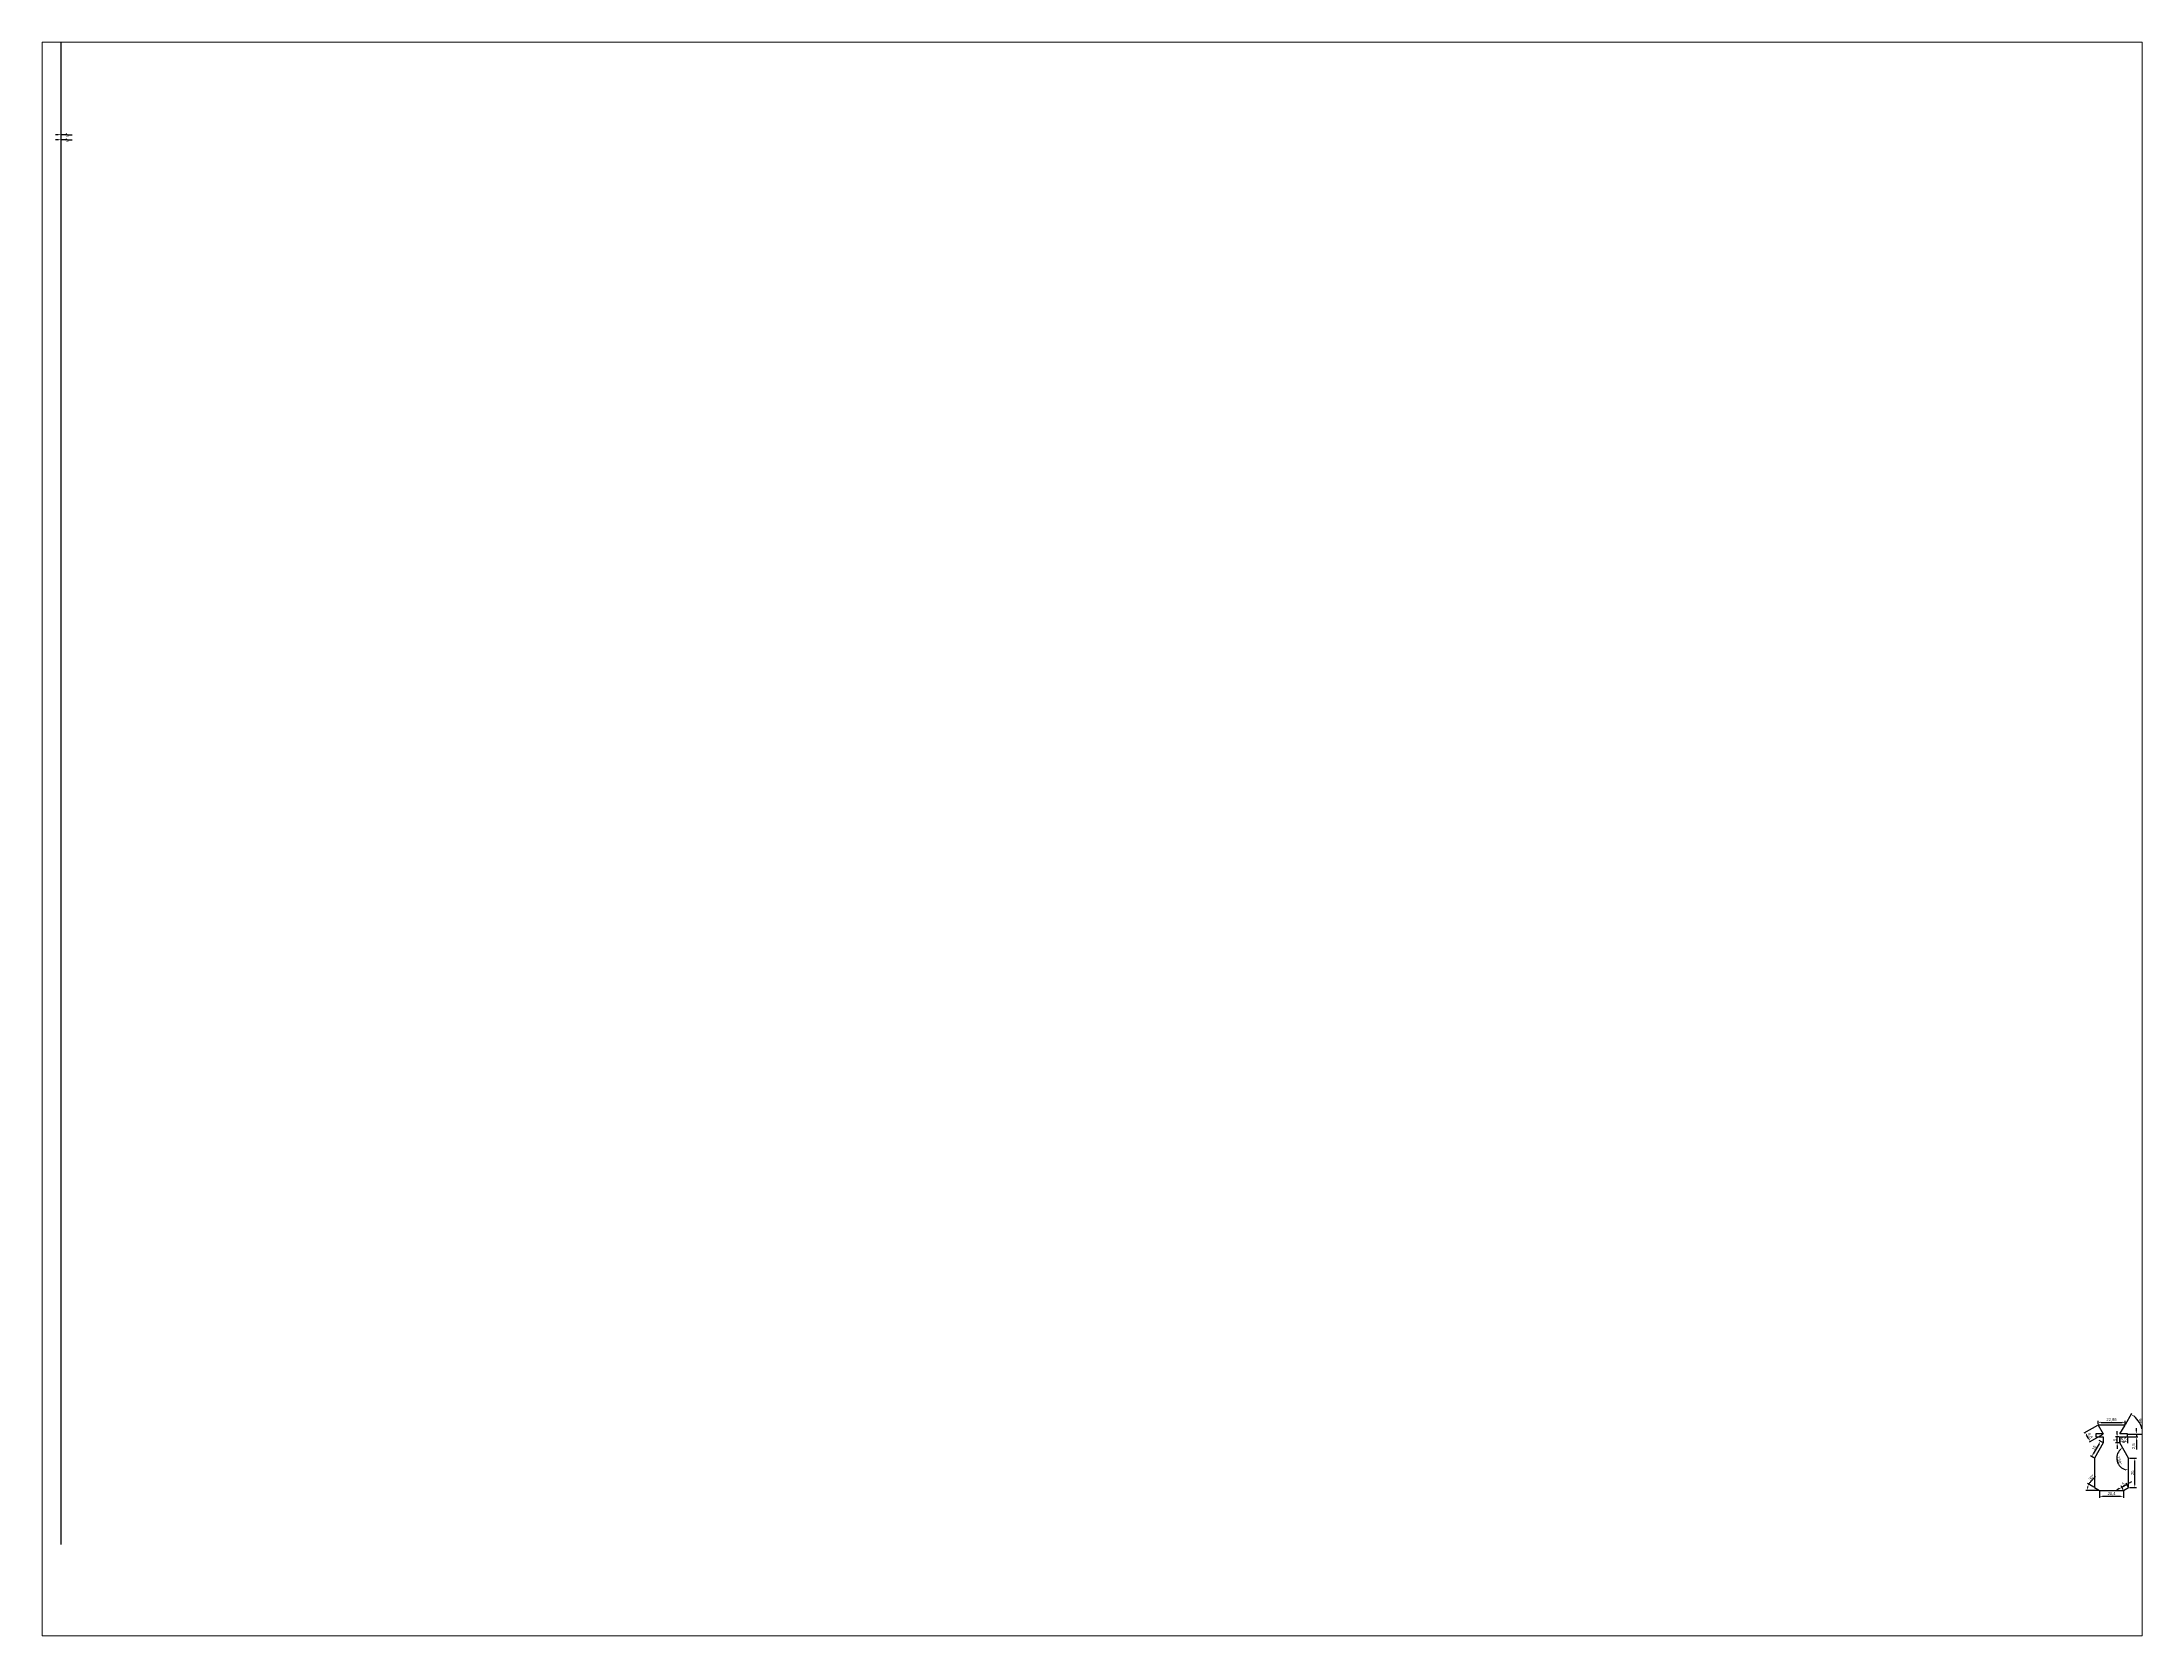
# Paper-space layout 'Layout1' of a CAD drawing. Header units: millimetres. Extents: x 26 to 231, y 20 to 176.
# The model-space entities are those that its viewports show. They can reach past a viewport. Long polylines and large blocks are cut down to what shows.
import ezdxf

# ---------------------------------------------------------------- set-up
doc = ezdxf.new("R2010")
doc.units = ezdxf.units.MM
doc.styles.get("Standard").update_dxf_attribs({"font": 'arial.ttf'})
doc.dimstyles.new('ISO-25', dxfattribs={"dimtxt": 2.5, "dimasz": 2.5, "dimexe": 1.25, "dimexo": 0.625, "dimtad": 1, "dimtxsty": 'Standard', "dimcen": 2.5, "dimadec": 0, "dimazin": 0, "dimtfac": 1, "dimtmove": 0, "dimatfit": 3, "dimfxl": 1, "dimarcsym": 0})

# ---------------------------------------------------------------- blocks, each defined once
blk = doc.blocks.new('*D10')
at = {"color": 0, "lineweight": -2, "transparency": 16777216}
for p, q in [((0, 0.6), (0, 1196.9)), ((0, 0.6), (0, 1196.9)), ((5, 1195.7), (9.2, 1195.6))]:
    blk.add_line(p, q, dxfattribs=at)
for start, end in [(90, 90), (90.1198, 90.2396), (89.7604, 90), (89.7604, 89.8802)]:
    blk.add_arc((0, 0), 1195.7, start, end, dxfattribs=at)
at = {"color": 0, "transparency": 16777216}
for points in [[(-2.5, 1196.1), (-2.5, 1195.3), (0, 1195.7)], [(2.5, 1195.3), (2.5, 1196.1), (0, 1195.7)]]:
    blk.add_solid(points, dxfattribs=at)
at = {"layer": 'Defpoints', "color": 0, "transparency": 16777216}
for p in [(0, 1195.7), (0, 0), (0, 0), (0, 0)]:
    blk.add_point(p, dxfattribs=at)
at = {"color": 0, "transparency": 16777216, "insert": (5.2, 1195.7), "char_height": 2.5, "attachment_point": 5, "rotation": 89.7604}
blk.add_mtext('0°', dxfattribs=at)
blk = doc.blocks.new('*D11')
at = {"color": 0, "lineweight": -2, "transparency": 16777216}
for p, q in [((0, 0.6), (0, 1201.2)), ((0, 0.6), (0, 1201.2)), ((5, 1200), (9.2, 1200))]:
    blk.add_line(p, q, dxfattribs=at)
for start, end in [(90, 90), (90.1194, 90.2387), (89.7613, 90), (89.7613, 89.8806)]:
    blk.add_arc((0, 0), 1200, start, end, dxfattribs=at)
at = {"color": 0, "transparency": 16777216}
for points in [[(-2.5, 1200.4), (-2.5, 1199.6), (0, 1200)], [(2.5, 1199.6), (2.5, 1200.4), (0, 1200)]]:
    blk.add_solid(points, dxfattribs=at)
at = {"layer": 'Defpoints', "color": 0, "transparency": 16777216}
for p in [(0, 1200), (0, 0), (0, 0), (0, 0)]:
    blk.add_point(p, dxfattribs=at)
at = {"color": 0, "transparency": 16777216, "insert": (5.2, 1200), "char_height": 2.5, "attachment_point": 5, "rotation": 89.7613}
blk.add_mtext('0°', dxfattribs=at)
blk = doc.blocks.new('*D14')
at = {"color": 1, "lineweight": -2, "transparency": 16777216}
for p, q in [((1734.6, 46.1), (1734.6, 40.5)), ((1755, 46.1), (1755, 40.5))]:
    blk.add_line(p, q, dxfattribs=at)
at = {"color": 2, "lineweight": -2, "transparency": 16777216}
blk.add_line((1737.1, 41.7), (1752.5, 41.7), dxfattribs=at)
at = {"color": 2, "transparency": 16777216}
for points in [[(1737.1, 42.1), (1737.1, 41.3), (1734.6, 41.7)], [(1752.5, 42.1), (1752.5, 41.3), (1755, 41.7)]]:
    blk.add_solid(points, dxfattribs=at)
at = {"layer": 'Defpoints', "color": 0, "transparency": 16777216}
for p in [(1734.6, 46.7), (1755, 46.7), (1755, 41.7)]:
    blk.add_point(p, dxfattribs=at)
at = {"color": 7, "transparency": 16777216, "insert": (1744.8, 43.8), "char_height": 2.5, "attachment_point": 5}
blk.add_mtext('20,4', dxfattribs=at)
blk = doc.blocks.new('*D17')
at = {"color": 1, "lineweight": -2, "transparency": 16777216}
for p, q in [((1760, 74.2), (1765.9, 74.2)), ((1760, 49.2), (1765.9, 49.2))]:
    blk.add_line(p, q, dxfattribs=at)
at = {"color": 2, "lineweight": -2, "transparency": 16777216}
blk.add_line((1764.6, 51.7), (1764.6, 71.7), dxfattribs=at)
at = {"color": 2, "transparency": 16777216}
for points in [[(1764.2, 71.7), (1765, 71.7), (1764.6, 74.2)], [(1764.2, 51.7), (1765, 51.7), (1764.6, 49.2)]]:
    blk.add_solid(points, dxfattribs=at)
at = {"layer": 'Defpoints', "color": 0, "transparency": 16777216}
for p in [(1759.4, 74.2), (1764.6, 74.2), (1759.4, 49.2)]:
    blk.add_point(p, dxfattribs=at)
at = {"color": 7, "transparency": 16777216, "insert": (1762.7, 61.7), "char_height": 2.5, "attachment_point": 5, "rotation": 90}
blk.add_mtext('25', dxfattribs=at)
blk = doc.blocks.new('*D19')
at = {"color": 1, "lineweight": -2, "transparency": 16777216}
for p, q in [((1751.2, 92.2), (1748.3, 92.2)), ((1751.2, 87.2), (1748.3, 87.2))]:
    blk.add_line(p, q, dxfattribs=at)
at = {"color": 2, "lineweight": -2, "transparency": 16777216}
for p, q in [((1749.6, 94.7), (1749.6, 97.2)), ((1749.6, 87.2), (1749.6, 92.2)), ((1749.6, 84.7), (1749.6, 82.2))]:
    blk.add_line(p, q, dxfattribs=at)
at = {"color": 2, "transparency": 16777216}
for points in [[(1749.1, 94.7), (1750, 94.7), (1749.6, 92.2)], [(1749.1, 84.7), (1750, 84.7), (1749.6, 87.2)]]:
    blk.add_solid(points, dxfattribs=at)
at = {"layer": 'Defpoints', "color": 0, "transparency": 16777216}
for p in [(1749.6, 92.2), (1751.9, 92.2), (1751.9, 87.2)]:
    blk.add_point(p, dxfattribs=at)
at = {"color": 7, "transparency": 16777216, "insert": (1747.7, 89.7), "char_height": 2.5, "attachment_point": 5, "rotation": 90}
blk.add_mtext('5', dxfattribs=at)
blk = doc.blocks.new('*D20')
at = {"color": 2, "lineweight": -2, "transparency": 16777216}
for p, q in [((1760, 53.2), (1762.1, 54.4)), ((1751.3, 48.2), (1749.2, 46.9)), ((1753.5, 49.4), (1757.8, 51.9))]:
    blk.add_line(p, q, dxfattribs=at)
at = {"color": 1, "lineweight": -2, "transparency": 16777216}
for p, q in [((1754.7, 47.3), (1752.9, 50.5)), ((1759, 49.8), (1757.2, 53))]:
    blk.add_line(p, q, dxfattribs=at)
at = {"color": 2, "transparency": 16777216}
for points in [[(1751.1, 48.5), (1751.5, 47.8), (1753.5, 49.4)], [(1759.8, 53.5), (1760.2, 52.8), (1757.8, 51.9)]]:
    blk.add_solid(points, dxfattribs=at)
at = {"layer": 'Defpoints', "color": 0, "transparency": 16777216}
for p in [(1755, 46.7), (1757.8, 51.9), (1759.4, 49.2)]:
    blk.add_point(p, dxfattribs=at)
at = {"color": 7, "transparency": 16777216, "insert": (1754.7, 52.3), "char_height": 2.5, "attachment_point": 5, "rotation": 30}
blk.add_mtext('5', dxfattribs=at)
blk = doc.blocks.new('*D21')
at = {"color": 0, "lineweight": -2, "transparency": 16777216}
for p, q in [((1751.9, 91.6), (1751.9, 86.8)), ((1758.4, 91.6), (1758.4, 86.8))]:
    blk.add_line(p, q, dxfattribs=at)
at = {"color": 2, "lineweight": -2, "transparency": 16777216}
blk.add_line((1754.4, 88.1), (1755.9, 88.1), dxfattribs=at)
at = {"color": 2, "transparency": 16777216}
for points in [[(1754.4, 88.5), (1754.4, 87.7), (1751.9, 88.1)], [(1755.9, 88.5), (1755.9, 87.7), (1758.4, 88.1)]]:
    blk.add_solid(points, dxfattribs=at)
at = {"layer": 'Defpoints', "color": 0, "transparency": 16777216}
for p in [(1751.9, 92.2), (1758.4, 92.2), (1758.4, 88.1)]:
    blk.add_point(p, dxfattribs=at)
at = {"transparency": 16777216, "insert": (1755.1, 90.2), "char_height": 2.5, "attachment_point": 5}
blk.add_mtext('6,5', dxfattribs=at)
blk = doc.blocks.new('*D24')
at = {"color": 0, "lineweight": -2, "transparency": 16777216}
for p, q in [((1759, 94.7), (1767.2, 94.7)), ((1759, 92.2), (1767.2, 92.2))]:
    blk.add_line(p, q, dxfattribs=at)
at = {"color": 2, "lineweight": -2, "transparency": 16777216}
for p, q in [((1765.9, 97.2), (1765.9, 99.7)), ((1765.9, 94.7), (1765.9, 92.2)), ((1765.9, 89.7), (1765.9, 81.4))]:
    blk.add_line(p, q, dxfattribs=at)
at = {"color": 2, "transparency": 16777216}
for points in [[(1765.5, 97.2), (1766.3, 97.2), (1765.9, 94.7)], [(1765.5, 89.7), (1766.3, 89.7), (1765.9, 92.2)]]:
    blk.add_solid(points, dxfattribs=at)
at = {"layer": 'Defpoints', "color": 0, "transparency": 16777216}
for p in [(1758.4, 94.7), (1758.4, 92.2), (1765.9, 92.2)]:
    blk.add_point(p, dxfattribs=at)
at = {"transparency": 16777216, "insert": (1763.8, 84.3), "char_height": 2.5, "attachment_point": 5, "rotation": 90}
blk.add_mtext('2,5', dxfattribs=at)
blk = doc.blocks.new('*D25')
at = {"color": 1, "lineweight": -2, "transparency": 16777216}
for p, q in [((1756.6, 102.9), (1762.1, 112.5)), ((1759, 94.7), (1772.4, 94.7))]:
    blk.add_line(p, q, dxfattribs=at)
at = {"color": 2, "lineweight": -2, "transparency": 16777216}
blk.add_arc((1751.9, 94.7), 19.3, 7.4206, 52.5794, dxfattribs=at)
at = {"color": 2, "transparency": 16777216}
for points in [[(1763.4, 109.7), (1763.8, 110.4), (1761.5, 111.4)], [(1771.4, 97.2), (1770.6, 97.2), (1771.2, 94.7)]]:
    blk.add_solid(points, dxfattribs=at)
at = {"layer": 'Defpoints', "color": 0, "transparency": 16777216}
for p in [(1751.9, 94.7), (1756.3, 102.3), (1758.4, 94.7), (1770, 101.3)]:
    blk.add_point(p, dxfattribs=at)
at = {"color": 7, "transparency": 16777216, "insert": (1770.2, 105.3), "char_height": 2.5, "attachment_point": 5, "rotation": 300}
blk.add_mtext('60°', dxfattribs=at)
blk = doc.blocks.new('*D26')
at = {"color": 0, "lineweight": -2, "transparency": 16777216}
for p, q in [((1733.4, 103), (1733.4, 105.9)), ((1756.3, 103), (1756.3, 105.9))]:
    blk.add_line(p, q, dxfattribs=at)
at = {"color": 2, "lineweight": -2, "transparency": 16777216}
blk.add_line((1735.9, 104.6), (1753.8, 104.6), dxfattribs=at)
at = {"color": 2, "transparency": 16777216}
for points in [[(1735.9, 105.1), (1735.9, 104.2), (1733.4, 104.6)], [(1753.8, 105.1), (1753.8, 104.2), (1756.3, 104.6)]]:
    blk.add_solid(points, dxfattribs=at)
at = {"layer": 'Defpoints', "color": 0, "transparency": 16777216}
for p in [(1733.4, 102.3), (1756.3, 104.6), (1756.3, 102.3)]:
    blk.add_point(p, dxfattribs=at)
at = {"color": 7, "transparency": 16777216, "insert": (1744.8, 106.8), "char_height": 2.5, "attachment_point": 5}
blk.add_mtext('22,86', dxfattribs=at)
blk = doc.blocks.new('*D28')
at = {"color": 0, "lineweight": -2, "transparency": 16777216}
for p, q in [((1732.9, 102), (1721.3, 95.4)), ((1737.3, 94.4), (1725.7, 87.7))]:
    blk.add_line(p, q, dxfattribs=at)
at = {"color": 2, "lineweight": -2, "transparency": 16777216}
blk.add_line((1725.5, 90.5), (1723.6, 93.8), dxfattribs=at)
at = {"color": 2, "transparency": 16777216}
for points in [[(1724, 94), (1723.3, 93.6), (1722.4, 96)], [(1725.9, 90.7), (1725.2, 90.3), (1726.8, 88.4)]]:
    blk.add_solid(points, dxfattribs=at)
at = {"layer": 'Defpoints', "color": 0, "transparency": 16777216}
for p in [(1722.4, 96), (1733.4, 102.3), (1737.8, 94.7)]:
    blk.add_point(p, dxfattribs=at)
at = {"color": 7, "transparency": 16777216, "insert": (1726.4, 93.2), "char_height": 2.5, "attachment_point": 5, "rotation": 300}
blk.add_mtext('8,8', dxfattribs=at)
blk = doc.blocks.new('*D29')
at = {"color": 1, "lineweight": -2, "transparency": 16777216}
for p, q in [((1729.8, 74.5), (1726.9, 76.2)), ((1737.3, 87.5), (1734.4, 89.2))]:
    blk.add_line(p, q, dxfattribs=at)
at = {"color": 2, "lineweight": -2, "transparency": 16777216}
blk.add_line((1734.2, 86.4), (1729.2, 77.8), dxfattribs=at)
at = {"color": 2, "transparency": 16777216}
for points in [[(1728.8, 78), (1729.6, 77.5), (1727.9, 75.6)], [(1733.8, 86.6), (1734.6, 86.2), (1735.4, 88.6)]]:
    blk.add_solid(points, dxfattribs=at)
at = {"layer": 'Defpoints', "color": 0, "transparency": 16777216}
for p in [(1727.9, 75.6), (1730.3, 74.2), (1737.8, 87.2)]:
    blk.add_point(p, dxfattribs=at)
at = {"color": 7, "transparency": 16777216, "insert": (1730.1, 83), "char_height": 2.5, "attachment_point": 5, "rotation": 60}
blk.add_mtext('15', dxfattribs=at)
blk = doc.blocks.new('*D34')
at = {"color": 2, "lineweight": -2, "transparency": 16777216}
blk.add_arc((1759.4, 74.2), 10.2, 134.1363, 255.8637, dxfattribs=at)
at = {"color": 2, "transparency": 16777216}
for points in [[(1752, 81.9), (1752.5, 81.2), (1754.3, 83)], [(1756.9, 64.8), (1756.8, 64), (1759.4, 64.1)]]:
    blk.add_solid(points, dxfattribs=at)
at = {"layer": 'Defpoints', "color": 0, "transparency": 16777216}
for p in [(1749.4, 76), (1751.9, 87.2), (1759.4, 74.2), (1759.4, 74.2), (1759.4, 49.2)]:
    blk.add_point(p, dxfattribs=at)
at = {"color": 7, "transparency": 16777216, "insert": (1751.4, 72.1), "char_height": 2.5, "attachment_point": 5, "rotation": 285}
blk.add_mtext('150°', dxfattribs=at)
blk = doc.blocks.new('*D35')
at = {"color": 0, "lineweight": -2, "transparency": 16777216}
for p, q in [((0, 0.6), (0, 1732.2)), ((0, 0.6), (0, 1732.2)), ((5, 1731), (9.2, 1731))]:
    blk.add_line(p, q, dxfattribs=at)
for start, end in [(90, 90), (90.0827, 90.1655), (89.8345, 90), (89.8345, 89.9173)]:
    blk.add_arc((0, 0), 1731, start, end, dxfattribs=at)
at = {"color": 0, "transparency": 16777216}
for points in [[(-2.5, 1731.4), (-2.5, 1730.6), (0, 1731)], [(2.5, 1730.6), (2.5, 1731.4), (0, 1731)]]:
    blk.add_solid(points, dxfattribs=at)
at = {"layer": 'Defpoints', "color": 0, "transparency": 16777216}
for p in [(0, 1731), (0, 0), (0, 0), (0, 0)]:
    blk.add_point(p, dxfattribs=at)
at = {"color": 0, "transparency": 16777216, "insert": (5.2, 1731), "char_height": 2.5, "attachment_point": 5, "rotation": 89.8345}
blk.add_mtext('0°', dxfattribs=at)
blk = doc.blocks.new('*D36')
at = {"color": 0, "lineweight": -2, "transparency": 16777216}
for p, q in [((0, 0.6), (0, 1732.2)), ((0, 0.6), (0, 1732.2)), ((5, 1731), (9.2, 1731))]:
    blk.add_line(p, q, dxfattribs=at)
for start, end in [(90, 90), (90.0827, 90.1655), (89.8345, 90), (89.8345, 89.9173)]:
    blk.add_arc((0, 0), 1731, start, end, dxfattribs=at)
at = {"color": 0, "transparency": 16777216}
for points in [[(-2.5, 1731.4), (-2.5, 1730.6), (0, 1731)], [(2.5, 1730.6), (2.5, 1731.4), (0, 1731)]]:
    blk.add_solid(points, dxfattribs=at)
at = {"layer": 'Defpoints', "color": 0, "transparency": 16777216}
for p in [(0, 1731), (0, 0), (0, 0), (0, 0)]:
    blk.add_point(p, dxfattribs=at)
at = {"color": 0, "transparency": 16777216, "insert": (5.2, 1731), "char_height": 2.5, "attachment_point": 5, "rotation": 89.8345}
blk.add_mtext('0°', dxfattribs=at)
blk = doc.blocks.new('*D44')
at = {"color": 2, "lineweight": -2, "transparency": 16777216}
blk.add_line((1726.9, 54), (1731.2, 58.5), dxfattribs=at)
at = {"color": 1, "lineweight": -2, "transparency": 16777216}
for p, q in [((1734, 46.7), (1722.8, 46.7)), ((1729.8, 49.5), (1724.4, 52.7))]:
    blk.add_line(p, q, dxfattribs=at)
at = {"color": 2, "lineweight": -2, "transparency": 16777216}
for start, end in [(136.4522, 150), (163.5478, 166.4522)]:
    blk.add_arc((1734.6, 46.7), 10.6, start, end, dxfattribs=at)
at = {"color": 2, "transparency": 16777216}
for points in [[(1724.7, 49.2), (1723.9, 49.3), (1724, 46.7)], [(1724.1, 49.9), (1724.8, 49.6), (1725.5, 52)]]:
    blk.add_solid(points, dxfattribs=at)
at = {"layer": 'Defpoints', "color": 0, "transparency": 16777216}
for p in [(1724.2, 48.6), (1730.3, 49.2), (1734.6, 46.7), (1734.6, 46.7), (1755, 46.7)]:
    blk.add_point(p, dxfattribs=at)
at = {"color": 7, "transparency": 16777216, "insert": (1727.7, 57.6), "char_height": 2.5, "attachment_point": 5, "rotation": 46.4522}
blk.add_mtext('30°', dxfattribs=at)

msp = doc.modelspace()

# ---------------------------------------------------------------- linework, layer by layer
for p, q in [((1737.8, 94.721), (1731.3, 94.721)), ((1731.3, 94.721), (1731.3, 92.221)), ((1731.3, 92.221), (1737.8, 92.221)), ((1756.26, 102.342), (1733.4, 102.342)), ((1733.4, 102.342), (1737.8, 94.721)), ((1737.8, 92.221), (1737.8, 87.221)), ((1751.86, 94.721), (1756.26, 102.342)), ((1758.36, 94.721), (1751.86, 94.721)), ((1751.86, 87.221), (1751.86, 92.221)), ((1751.86, 92.221), (1758.36, 92.221)), ((1758.36, 92.221), (1758.36, 94.721)), ((1737.8, 87.221), (1730.3, 74.231)), ((1730.3, 74.231), (1730.3, 49.231)), ((1759.36, 74.231), (1751.86, 87.221)), ((1759.36, 49.231), (1759.36, 74.231)), ((1730.3, 49.231), (1734.63, 46.731)), ((1734.629, 46.731), (1755.029, 46.731)), ((1755.029, 46.731), (1759.36, 49.231))]:
    msp.add_line(p, q)

# ---------------------------------------------------------------- dimensions: what is measured, and where the dimension line sits
at = {"color": 18}
for picture in ['*D35', '*D36']:
    dim = msp.add_angular_dim_3p(base=(0, 1730.999840538), center=(0, 0), p1=(0, 0), p2=(0, 0), dimstyle='ISO-25', dxfattribs=at)
    dim.commit()
    dim.dimension.update_dxf_attribs({"geometry": picture, "text_midpoint": (5.204632404, 1730.992028179)})
for base, picture, middle in [((0, 1200), '*D11', (5.204625845, 1199.988730675)), ((0, 1195.672740613), '*D10', (5.204625753, 1195.661430503))]:
    dim = msp.add_angular_dim_3p(base=base, center=(0, 0), p1=(0, 0), p2=(0, 0), dimstyle='ISO-25')
    dim.commit()
    dim.dimension.update_dxf_attribs({"geometry": picture, "text_midpoint": middle})
at = {"color": 1}
for base, p1, p2, override, picture, middle in [((1756.26, 104.637), (1733.4, 102.342), (1756.26, 102.342), {"dimclrd": 2, "dimclrt": 7}, '*D26', (1744.83, 106.765)), ((1758.36, 88.081), (1751.86, 92.221), (1758.36, 92.221), {"dimclrd": 2, "dimclrt": 256}, '*D21', (1755.11, 90.208)), ((1755.029, 41.72), (1734.63, 46.731), (1755.029, 46.731), {"dimclrd": 2, "dimclre": 1, "dimclrt": 7}, '*D14', (1744.83, 43.847))]:
    dim = msp.add_linear_dim(base=base, p1=p1, p2=p2, dimstyle='ISO-25', override=override, dxfattribs=at)
    dim.commit()
    dim.dimension.update_dxf_attribs({"geometry": picture, "text_midpoint": middle})
dim = msp.add_angular_dim_3p(base=(1770.011, 101.328), center=(1751.86, 94.721), p1=(1758.36, 94.721), p2=(1756.26, 102.342), dimstyle='ISO-25', override={"dimclrd": 2, "dimclre": 1, "dimclrt": 7}, dxfattribs=at)
dim.commit()
dim.dimension.update_dxf_attribs({"geometry": '*D25', "text_midpoint": (1770.235, 105.33)})
for p1, p2, distance, override, picture, middle in [((1737.8, 94.721), (1733.4, 102.342), 12.734, {"dimclrd": 2, "dimclrt": 7}, '*D28', (1726.414, 93.228)), ((1737.8, 87.221), (1730.3, 74.231), -2.716, {"dimclrd": 2, "dimclre": 1, "dimclrt": 7}, '*D29', (1730.05, 83.035)), ((1755.029, 46.731), (1759.36, 49.231), 3.082, {"dimclrd": 2, "dimclre": 1, "dimclrt": 7}, '*D20', (1754.705, 52.293))]:
    dim = msp.add_aligned_dim(p1=p1, p2=p2, distance=distance, dimstyle='ISO-25', override=override, dxfattribs=at)
    dim.commit()
    dim.dimension.update_dxf_attribs({"geometry": picture, "text_midpoint": middle})
for base, p1, p2, override, picture, middle in [((1749.552, 92.221), (1751.86, 87.221), (1751.86, 92.221), {"dimclrd": 2, "dimclre": 1, "dimclrt": 7}, '*D19', (1747.656, 89.721)), ((1765.901, 92.221), (1758.36, 94.721), (1758.36, 92.221), {"dimclrd": 2, "dimclrt": 256}, '*D24', (1763.774, 84.29)), ((1764.614, 74.231), (1759.36, 49.231), (1759.36, 74.231), {"dimclrd": 2, "dimclre": 1, "dimclrt": 7}, '*D17', (1762.713, 61.731))]:
    dim = msp.add_linear_dim(base=base, p1=p1, p2=p2, angle=90, dimstyle='ISO-25', override=override, dxfattribs=at)
    dim.commit()
    dim.dimension.update_dxf_attribs({"geometry": picture, "text_midpoint": middle})
for base, line1, line2, picture, middle in [((1749.355, 75.995), ((1759.36, 74.231), (1751.86, 87.221)), ((1759.36, 49.231), (1759.36, 74.231)), '*D34', (1751.384, 72.094)), ((1724.193, 48.571), ((1734.629, 46.731), (1755.029, 46.731)), ((1730.3, 49.231), (1734.63, 46.731)), '*D44', (1727.689, 57.572))]:
    dim = msp.add_angular_dim_2l(base=base, line1=line1, line2=line2, dimstyle='ISO-25', override={"dimclrd": 2, "dimclre": 1, "dimclrt": 7}, dxfattribs=at)
    dim.commit()
    dim.dimension.update_dxf_attribs({"geometry": picture, "text_midpoint": middle})

psp = doc.layouts.get("Layout1")

# ---------------------------------------------------------------- viewports
at = {"layer": '0'}
psp.add_viewport(center=(128.5, 97.5), size=(205.6, 156), view_center_point=(877.18, 600.855), view_height=1355.95313, dxfattribs=at)

doc.saveas('drawing.dxf')
